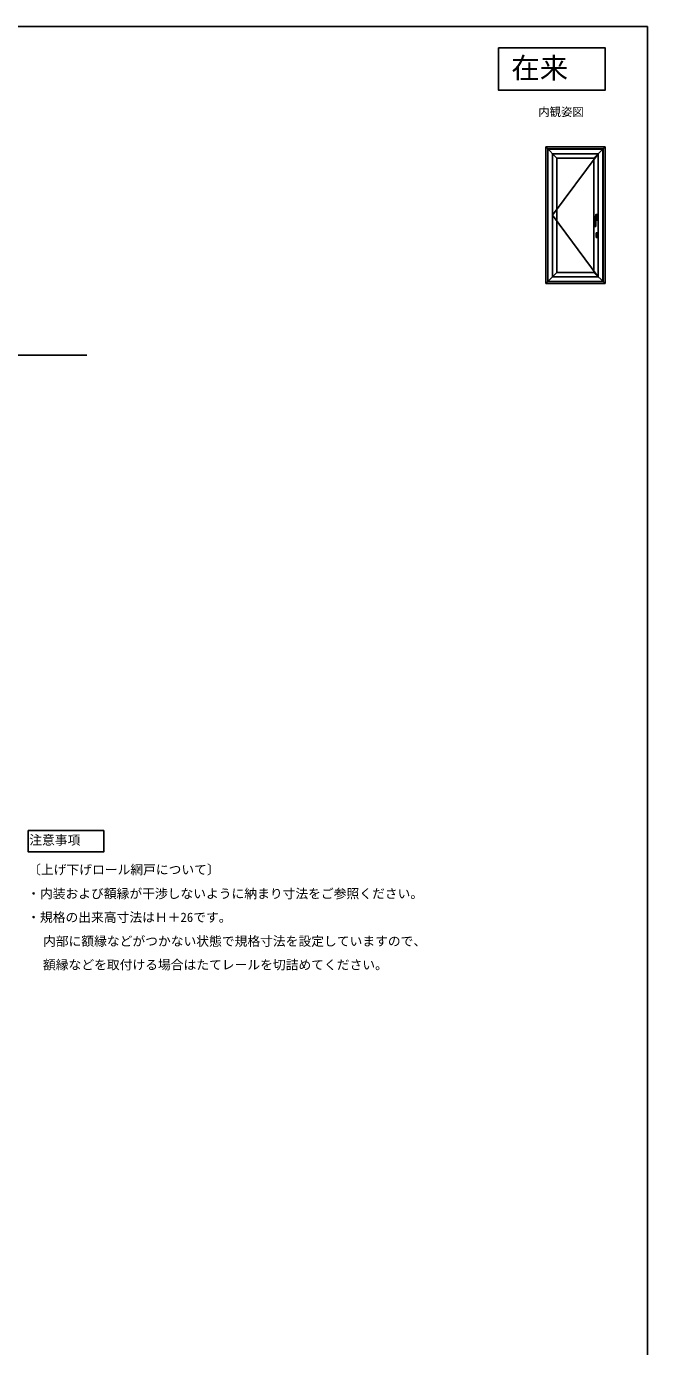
# Model space of a CAD drawing. Units: millimetres, scale not verified. Extents: x -525 to 525, y -783 to 777.
# Drawn here: x 87 to 525, y -183 to 747 of the extents above; entities that cross this region are included whole.
import ezdxf
from ezdxf.enums import TextEntityAlignment as Align

# ---------------------------------------------------------------- set-up
doc = ezdxf.new("R2010")
doc.units = ezdxf.units.MM
doc.header["$LTSCALE"] = 4
for name, color, linetype in [('0-1_USER1', 3, 'Continuous'), ('0-6_YKK_A1', 4, 'Continuous'), ('0-7_YKK_D', 6, 'Continuous'), ('0-8_YKK_ZWAK', 7, 'Continuous')]:
    doc.layers.add(name, color=color, linetype=linetype)
doc.styles.add('ＭＳ ゴシック', font='')
doc.styles.get('ＭＳ ゴシック').set_extended_font_data('MS Gothic')

msp = doc.modelspace()

# ---------------------------------------------------------------- linework, layer by layer
at = {"layer": '0-1_USER1'}
for points in [[(420, 732.4), (495, 732.4), (495, 702.4), (420, 702.4)], [(88.572, 166.541), (88.572, 180.541), (141.812, 180.541), (141.812, 165.541), (88.572, 165.541)]]:
    msp.add_lwpolyline(points, close=True, dxfattribs=at)
at = {"layer": '0-6_YKK_A1'}
for p, q in [((495, 662.4), (453.2, 662.4)), ((453.2, 566.1), (453.2, 662.4)), ((453.2, 662.4), (461.1, 654.5)), ((454.6, 567.5), (454.6, 661)), ((493.6, 661), (454.6, 661)), ((454.8, 567.7), (454.8, 660.8)), ((493.4, 660.8), (454.8, 660.8)), ((495, 662.4), (487.1, 654.5)), ((493.4, 660.8), (493.4, 567.7)), ((493.6, 661), (493.6, 567.5)), ((495, 566.1), (495, 662.4)), ((458, 657.6), (458, 570.9)), ((458, 657.6), (490.2, 657.6)), ((461.1, 654.5), (461.1, 574)), ((461.1, 654.5), (487.1, 654.5)), ((487.1, 574), (487.1, 654.5)), ((490.2, 570.9), (490.2, 657.6)), ((488.477, 614.45), (488.412, 614.25)), ((488.542, 614.25), (488.412, 614.25)), ((488.59, 614.475), (488.475, 614.475)), ((488.542, 614.25), (488.477, 614.45)), ((488.615, 613.351), (488.615, 614.75)), ((488.615, 614.45), (488.615, 613.55)), ((488.615, 614.35), (488.615, 614.35)), ((488.635, 614.755), (488.635, 613.8)), ((489.92, 614.83), (488.71, 614.83)), ((488.715, 614.85), (489.915, 614.85)), ((489.995, 613.8), (489.995, 614.755)), ((490.015, 614.75), (490.015, 610.95)), ((487.515, 606.425), (487.515, 613.149)), ((487.581, 613.224), (488.808, 613.375)), ((487.59, 613.224), (488.44, 613.224)), ((487.59, 606.35), (488.44, 606.35)), ((488.542, 613.75), (488.412, 613.75)), ((488.59, 613.525), (488.475, 613.525)), ((489.737, 613.275), (488.515, 613.242)), ((488.515, 606.425), (488.515, 613.149)), ((488.814, 612.312), (488.546, 612.318)), ((488.615, 614.15), (488.615, 614.15)), ((490.015, 613.775), (488.615, 613.775)), ((488.615, 610.95), (488.615, 612.316)), ((488.615, 611.925), (490.015, 611.925)), ((488.635, 613.8), (489.995, 613.8)), ((488.635, 610.945), (488.635, 611.9)), ((488.635, 611.9), (489.995, 611.9)), ((488.66, 613.775), (488.66, 613.8)), ((488.66, 613.775), (489.97, 613.775)), ((488.66, 611.925), (488.66, 611.9)), ((488.66, 611.925), (489.97, 611.925)), ((488.667, 612.377), (489.738, 612.362)), ((489.92, 610.87), (488.71, 610.87)), ((489.915, 610.85), (488.715, 610.85)), ((488.84, 613.4), (489.79, 613.4)), ((488.84, 612.3), (489.79, 612.3)), ((489.814, 613.2), (489.814, 612.437)), ((489.865, 613.325), (489.865, 612.375)), ((489.97, 613.775), (489.97, 613.8)), ((489.97, 611.925), (489.97, 611.9)), ((489.995, 611.9), (489.995, 610.945)), ((488.748, 598.758), (488.748, 601.743)), ((488.748, 600.8), (489.883, 600.8)), ((488.748, 599.7), (488.94, 599.7)), ((488.848, 601.843), (489.783, 601.843)), ((489.783, 598.658), (488.848, 598.658)), ((488.94, 598.975), (488.94, 600.225)), ((488.94, 598.9), (488.94, 600.225)), ((489.015, 600.3), (489.24, 600.3)), ((489.24, 598.825), (489.015, 598.825)), ((489.315, 600.225), (489.315, 598.9)), ((489.315, 600.213), (489.315, 598.975)), ((489.315, 599.7), (489.883, 599.7)), ((489.883, 601.743), (489.883, 598.758)), ((453.2, 566.1), (461.1, 574)), ((454.8, 567.7), (493.4, 567.7)), ((490.2, 570.9), (458, 570.9)), ((487.1, 574), (461.1, 574)), ((495, 566.1), (487.1, 574)), ((495, 566.1), (453.2, 566.1)), ((454.6, 567.5), (493.6, 567.5))]:
    msp.add_line(p, q, dxfattribs=at)
for points in [[(490.2, 657.6), (458, 614.25), (490.2, 570.9)], [(488.542, 613.75), (488.477, 613.55), (488.412, 613.75)]]:
    msp.add_lwpolyline(points, dxfattribs=at)
for centre, radius, start, end in [((489.668, 614), 1.3, 159.33268, 200.66732), ((488.475, 614.45), 0.025, 90, 159.33268), ((488.59, 614.45), 0.025, 0, 90), ((488.715, 614.75), 0.1, 90, 180), ((488.71, 614.755), 0.075, 90, 180), ((489.915, 614.75), 0.1, 0, 90), ((489.92, 614.755), 0.075, 0, 90), ((487.59, 613.149), 0.075, 90, 180), ((488.015, 607.9), 4, 82.81924, 97.18076), ((487.59, 606.425), 0.075, 180, 270), ((488.44, 613.149), 0.075, 0, 90), ((488.44, 606.425), 0.075, 270, 0), ((488.475, 613.55), 0.025, 200.66732, 270), ((488.665, 612.227), 0.15, 89.22911, 180), ((488.59, 613.55), 0.025, 270, 0), ((488.715, 610.95), 0.1, 180, 270), ((488.71, 610.945), 0.075, 180, 270), ((488.84, 613.325), 0.075, 90, 141.56804), ((488.84, 612.375), 0.075, 236.36958, 270), ((489.739, 613.2), 0.075, 0, 91.54908), ((489.739, 612.437), 0.075, 269.22911, 0), ((489.79, 613.325), 0.075, 0, 90), ((489.79, 612.375), 0.075, 270, 0), ((489.915, 610.95), 0.1, 270, 0), ((489.92, 610.945), 0.075, 270, 0), ((488.848, 601.743), 0.1, 90, 180), ((488.848, 598.758), 0.1, 180, 270), ((489.015, 600.225), 0.075, 90, 180), ((489.015, 598.9), 0.075, 180, 270), ((489.24, 600.225), 0.075, 0, 90), ((489.24, 598.9), 0.075, 270, 0), ((489.783, 601.743), 0.1, 0, 90), ((489.783, 598.758), 0.1, 270, 0)]:
    msp.add_arc(centre, radius, start, end, dxfattribs=at)
at = {"layer": '0-7_YKK_D'}
msp.add_lwpolyline([(-230.45, 454.196), (-228.054, 455.068), (-61.767, 515.592), (129.863, 515.592)], dxfattribs=at)
at = {"layer": '0-8_YKK_ZWAK'}
msp.add_line((-525, 747.4), (525, 747.4), dxfattribs=at)
msp.add_lwpolyline([(-525, -782.6), (525, -782.6), (525, 747.4)], dxfattribs=at)

# ---------------------------------------------------------------- texts
at = {"layer": '0-1_USER1', "style": 'ＭＳ ゴシック'}
for s, height, p in [('在来', 14.66, (429, 706.4)), ('内観姿図', 5.865, (448, 682.4)), ('注意事項', 6.598, (89.284, 168.627)), ('〔上げ下げロール網戸について〕', 6.598, (88.517, 147.735)), ('・内装および額縁が干渉しないように納まり寸法をご参照ください。', 6.598, (87.852, 130.843)), ('・規格の出来高寸法はＨ＋26です。', 6.598, (87.852, 114.156)), ('\u3000内部に額縁などがつかない状態で規格寸法を設定していますので、', 6.598, (90, 97.315)), ('\u3000額縁などを取付ける場合はたてレールを切詰めてください。', 6.598, (90, 80.678))]:
    msp.add_text(s, height=height, dxfattribs=at).set_placement(p, align=Align.BOTTOM_LEFT)

doc.saveas('drawing.dxf')
